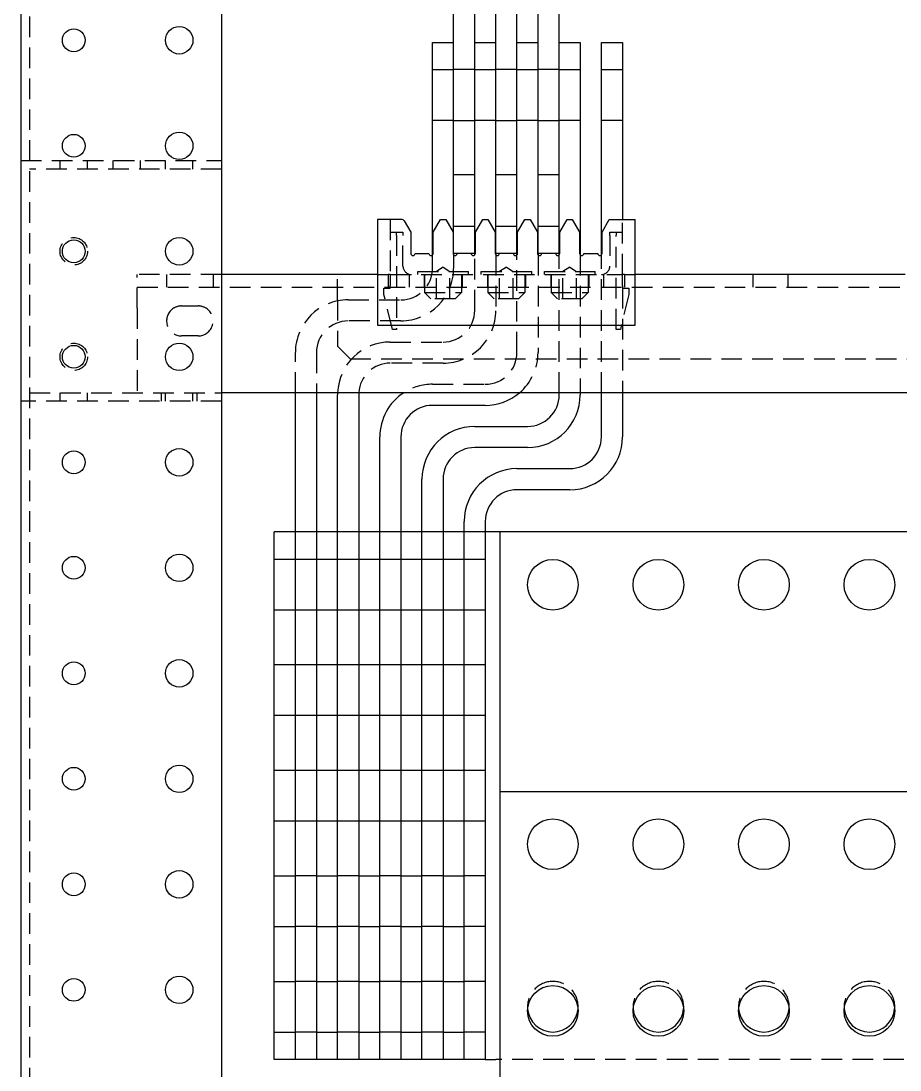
# Model space of a CAD drawing. Header units: millimetres. Extents: x -116965 to 323937, y 291661 to 566926.
# Drawn here: x -22581.3 to -22445.9, y 303244.3 to 303405.9 of the extents above; entities that cross this region are included whole.
import ezdxf

# ---------------------------------------------------------------- set-up
doc = ezdxf.new("R2010")
doc.units = ezdxf.units.MM
doc.linetypes.add('HIDDEN2', pattern=[4.7625, 3.175, -1.5875])
doc.layers.add('ALPHA', color=255, linetype='Continuous')
doc.layers.add('Pointille_Court', color=40, linetype='HIDDEN2', lineweight=25)

msp = doc.modelspace()

# ---------------------------------------------------------------- linework, layer by layer
at = {"layer": 'ALPHA'}
for p, q in [((-22581.298444, 303492.2804), (-22581.298444, 302712.2804)), ((-22550.423444, 303492.2804), (-22550.423444, 302712.2804)), ((-22514.673444, 303370.0804), (-22514.673444, 303451.3304)), ((-22511.423444, 303370.0804), (-22511.423444, 303451.3304)), ((-22508.173444, 303370.0804), (-22508.173444, 303451.3304)), ((-22504.923444, 303370.0804), (-22504.923444, 303451.3304)), ((-22501.673444, 303370.0804), (-22501.673444, 303451.3304)), ((-22498.423444, 303370.0804), (-22498.423444, 303451.3304)), ((-22517.923444, 303369.848303), (-22517.923444, 303402.5804)), ((-22517.923444, 303402.5804), (-22514.673444, 303402.5804)), ((-22511.423444, 303402.5804), (-22508.173444, 303402.5804)), ((-22504.923444, 303402.5804), (-22501.673444, 303402.5804)), ((-22498.423444, 303402.5804), (-22495.173444, 303402.5804)), ((-22495.173444, 303402.5804), (-22495.173444, 303369.848303)), ((-22491.923444, 303369.848303), (-22491.923444, 303402.5804)), ((-22491.923444, 303402.5804), (-22488.673444, 303402.5804)), ((-22488.673444, 303402.5804), (-22488.673444, 303375.2804)), ((-22526.373444, 303375.2804), (-22526.373444, 303359.0304)), ((-22522.584415, 303375.2804), (-22526.373444, 303375.2804)), ((-22522.302957, 303375.1179), (-22521.270944, 303373.3304)), ((-22517.825944, 303373.3304), (-22516.700111, 303375.2804)), ((-22516.700111, 303375.2804), (-22515.896777, 303375.2804)), ((-22515.896777, 303375.2804), (-22514.770944, 303373.3304)), ((-22511.325944, 303373.3304), (-22510.200111, 303375.2804)), ((-22510.200111, 303375.2804), (-22509.396777, 303375.2804)), ((-22509.396777, 303375.2804), (-22508.270944, 303373.3304)), ((-22504.825944, 303373.3304), (-22503.700111, 303375.2804)), ((-22503.700111, 303375.2804), (-22502.896777, 303375.2804)), ((-22502.896777, 303375.2804), (-22501.770944, 303373.3304)), ((-22498.325944, 303373.3304), (-22497.200111, 303375.2804)), ((-22497.200111, 303375.2804), (-22496.396777, 303375.2804)), ((-22496.396777, 303375.2804), (-22495.270944, 303373.3304)), ((-22491.825944, 303373.3304), (-22490.700111, 303375.2804)), ((-22490.700111, 303375.2804), (-22486.723444, 303375.2804)), ((-22486.723444, 303359.0304), (-22486.723444, 303375.2804)), ((-22521.270944, 303373.3304), (-22521.270944, 303370.0804)), ((-22517.825944, 303370.0804), (-22517.825944, 303373.3304)), ((-22514.770944, 303373.3304), (-22514.770944, 303370.0804)), ((-22511.325944, 303370.0804), (-22511.325944, 303373.3304)), ((-22508.270944, 303373.3304), (-22508.270944, 303370.0804)), ((-22504.825944, 303370.0804), (-22504.825944, 303373.3304)), ((-22501.770944, 303373.3304), (-22501.770944, 303370.0804)), ((-22498.325944, 303370.0804), (-22498.325944, 303373.3304)), ((-22495.270944, 303373.3304), (-22495.270944, 303370.0804)), ((-22491.825944, 303370.0804), (-22491.825944, 303373.3304)), ((-22520.620944, 303370.0804), (-22518.475944, 303370.0804)), ((-22514.673444, 303370.0804), (-22514.673444, 303369.848303)), ((-22511.423444, 303370.0804), (-22514.673444, 303370.0804)), ((-22511.423444, 303369.848303), (-22511.423444, 303370.0804)), ((-22508.173444, 303370.0804), (-22508.173444, 303369.848303)), ((-22504.923444, 303370.0804), (-22508.173444, 303370.0804)), ((-22504.923444, 303369.848303), (-22504.923444, 303370.0804)), ((-22501.673444, 303370.0804), (-22501.673444, 303369.848303)), ((-22498.423444, 303370.0804), (-22501.673444, 303370.0804)), ((-22498.423444, 303369.848303), (-22498.423444, 303370.0804)), ((-22494.620944, 303370.0804), (-22492.475944, 303370.0804)), ((-22526.373444, 303366.8304), (-22550.423444, 303366.8304)), ((-22445.123444, 303366.8304), (-22486.723444, 303366.8304)), ((-22526.373444, 303359.0304), (-22486.723444, 303359.0304)), ((-22222.173444, 303348.6304), (-22550.423444, 303348.6304)), ((-22539.048444, 303245.9304), (-22539.048444, 303348.6304)), ((-22535.798444, 303348.6304), (-22535.798444, 303245.9304)), ((-22532.548444, 303245.9304), (-22532.548444, 303348.3054)), ((-22529.298444, 303348.3054), (-22529.298444, 303245.9304)), ((-22498.423444, 303348.3054), (-22498.423444, 303348.6304)), ((-22495.173444, 303348.6304), (-22495.173444, 303348.3054)), ((-22491.923444, 303341.8054), (-22491.923444, 303348.6304)), ((-22488.673444, 303348.6304), (-22488.673444, 303341.8054)), ((-22509.798444, 303346.6804), (-22517.923444, 303346.6804)), ((-22511.423444, 303343.4304), (-22503.298444, 303343.4304)), ((-22526.048444, 303245.9304), (-22526.048444, 303341.8054)), ((-22522.798444, 303341.8054), (-22522.798444, 303245.9304)), ((-22503.298444, 303340.1804), (-22511.423444, 303340.1804)), ((-22504.923444, 303336.9304), (-22496.798444, 303336.9304)), ((-22519.548444, 303245.9304), (-22519.548444, 303335.3054)), ((-22516.298444, 303335.3054), (-22516.298444, 303245.9304)), ((-22496.798444, 303333.6804), (-22504.923444, 303333.6804)), ((-22513.048444, 303245.9304), (-22513.048444, 303328.8054)), ((-22509.798444, 303328.8054), (-22509.798444, 303245.9304)), ((-22542.298444, 303245.9304), (-22542.298444, 303327.1804)), ((-22539.048444, 303327.1804), (-22542.298444, 303327.1804)), ((-22532.548444, 303327.1804), (-22535.798444, 303327.1804)), ((-22526.048444, 303327.1804), (-22529.298444, 303327.1804)), ((-22519.548444, 303327.1804), (-22522.798444, 303327.1804)), ((-22513.048444, 303327.1804), (-22516.298444, 303327.1804)), ((-22508.173444, 303327.1804), (-22509.798444, 303327.1804)), ((-22507.523444, 303327.1804), (-22508.173444, 303327.1804)), ((-22507.523444, 303287.2054), (-22507.523444, 303327.1804)), ((-22256.298444, 303327.1804), (-22507.523444, 303327.1804)), ((-22507.523444, 303287.2054), (-22426.273444, 303287.2054)), ((-22507.523444, 303104.2304), (-22507.523444, 303287.2054)), ((-22539.048444, 303245.9304), (-22542.298444, 303245.9304)), ((-22535.798444, 303245.9304), (-22539.048444, 303245.9304)), ((-22532.548444, 303245.9304), (-22535.798444, 303245.9304)), ((-22529.298444, 303245.9304), (-22532.548444, 303245.9304)), ((-22526.048444, 303245.9304), (-22529.298444, 303245.9304)), ((-22522.798444, 303245.9304), (-22526.048444, 303245.9304)), ((-22519.548444, 303245.9304), (-22522.798444, 303245.9304)), ((-22516.298444, 303245.9304), (-22519.548444, 303245.9304)), ((-22513.048444, 303245.9304), (-22516.298444, 303245.9304)), ((-22509.798444, 303245.9304), (-22513.048444, 303245.9304)), ((-22509.798444, 303245.9304), (-22508.173444, 303245.9304)), ((-22507.523444, 303245.9304), (-22508.173444, 303245.9304))]:
    msp.add_line(p, q, dxfattribs=at)
for centre, radius in [((-22556.923444, 303402.9054), 2.1125), ((-22573.173444, 303402.9054), 1.755), ((-22556.923444, 303386.6554), 2.1125), ((-22573.173444, 303386.6554), 1.755), ((-22556.923444, 303370.4054), 2.1125), ((-22573.173444, 303370.4054), 1.755), ((-22573.173444, 303354.1554), 1.755), ((-22556.923444, 303354.1554), 2.1125), ((-22573.173444, 303337.9054), 1.755), ((-22556.923444, 303337.9054), 2.1125), ((-22573.173444, 303321.6554), 1.755), ((-22556.923444, 303321.6554), 2.1125), ((-22499.398444, 303319.0554), 3.9), ((-22483.148444, 303319.0554), 3.9), ((-22466.898444, 303319.0554), 3.9), ((-22450.648444, 303319.0554), 3.9), ((-22573.173444, 303305.4054), 1.755), ((-22556.923444, 303305.4054), 2.1125), ((-22573.173444, 303289.1554), 1.755), ((-22556.923444, 303289.1554), 2.1125), ((-22499.398444, 303279.0804), 3.9), ((-22483.148444, 303279.0804), 3.9), ((-22466.898444, 303279.0804), 3.9), ((-22450.648444, 303279.0804), 3.9), ((-22573.173444, 303272.9054), 1.755), ((-22556.923444, 303272.9054), 2.1125), ((-22573.173444, 303256.6554), 1.755), ((-22556.923444, 303256.6554), 2.1125), ((-22499.398444, 303253.4054), 3.9), ((-22483.148444, 303253.4054), 3.9), ((-22466.898444, 303253.4054), 3.9), ((-22450.648444, 303253.4054), 3.9)]:
    msp.add_circle(centre, radius, dxfattribs=at)
for centre, radius, start, end in [((-22522.584415, 303374.9554), 0.325, 30, 90), ((-22520.945944, 303370.0804), 0.325, 180, 0), ((-22518.150944, 303370.0804), 0.325, 180, 0), ((-22514.445944, 303370.0804), 0.325, 180, 0), ((-22511.650944, 303370.0804), 0.325, 180, 0), ((-22507.945944, 303370.0804), 0.325, 180, 0), ((-22505.150944, 303370.0804), 0.325, 180, 0), ((-22501.445944, 303370.0804), 0.325, 180, 0), ((-22498.650944, 303370.0804), 0.325, 180, 0), ((-22494.945944, 303370.0804), 0.325, 180, 0), ((-22492.150944, 303370.0804), 0.325, 180, 0), ((-22524.423444, 303348.3054), 8.125, 177.70755723, 180), ((-22524.423444, 303348.3054), 4.875, 176.17744627, 180), ((-22517.923444, 303341.8054), 8.125, 122.85988038, 180), ((-22509.798444, 303354.8054), 8.125, 270, 310.53580211), ((-22503.298444, 303348.3054), 4.875, 270, 0), ((-22503.298444, 303348.3054), 8.125, 270, 0), ((-22517.923444, 303341.8054), 4.875, 90, 180), ((-22511.423444, 303335.3054), 8.125, 90, 180), ((-22496.798444, 303341.8054), 4.875, 270, 0), ((-22496.798444, 303341.8054), 8.125, 270, 0), ((-22511.423444, 303335.3054), 4.875, 90, 180), ((-22504.923444, 303328.8054), 8.125, 90, 180), ((-22504.923444, 303328.8054), 4.875, 90, 180), ((-22499.398444, 303254.0554), 3.9, 184.78019185, 355.21980815), ((-22483.148444, 303254.0554), 3.9, 184.78019185, 355.21980815), ((-22466.898444, 303254.0554), 3.9, 184.78019185, 355.21980815), ((-22450.648444, 303254.0554), 3.9, 184.78019185, 355.21980815)]:
    msp.add_arc(centre, radius, start, end, dxfattribs=at)
at = {"layer": 'Pointille_Court'}
for p, q in [((-22579.998444, 303492.2804), (-22579.998444, 302712.2804)), ((-22514.673444, 303398.3554), (-22517.923444, 303398.3554)), ((-22511.423444, 303398.4204), (-22514.673444, 303398.4204)), ((-22508.173444, 303398.3554), (-22511.423444, 303398.3554)), ((-22504.923444, 303398.4204), (-22508.173444, 303398.4204)), ((-22501.673444, 303398.3554), (-22504.923444, 303398.3554)), ((-22498.423444, 303398.4204), (-22501.673444, 303398.4204)), ((-22495.173444, 303398.3554), (-22498.423444, 303398.3554)), ((-22488.673444, 303398.3554), (-22491.923444, 303398.3554)), ((-22514.673444, 303390.5554), (-22517.923444, 303390.5554)), ((-22511.423444, 303390.4904), (-22514.673444, 303390.4904)), ((-22508.173444, 303390.5554), (-22511.423444, 303390.5554)), ((-22504.923444, 303390.4904), (-22508.173444, 303390.4904)), ((-22501.673444, 303390.5554), (-22504.923444, 303390.5554)), ((-22498.423444, 303390.4904), (-22501.673444, 303390.4904)), ((-22495.173444, 303390.5554), (-22498.423444, 303390.5554)), ((-22488.673444, 303390.5554), (-22491.923444, 303390.5554)), ((-22581.298444, 303384.3804), (-22550.423444, 303384.3804)), ((-22575.285944, 303383.0804), (-22575.285944, 303384.3804)), ((-22571.060944, 303383.0804), (-22571.060944, 303384.3804)), ((-22567.160944, 303384.3804), (-22567.160944, 303383.0804)), ((-22562.935944, 303384.3804), (-22562.935944, 303383.0804)), ((-22559.035944, 303383.0804), (-22559.035944, 303384.3804)), ((-22554.810944, 303383.0804), (-22554.810944, 303384.3804)), ((-22550.423444, 303383.0804), (-22579.998444, 303383.0804)), ((-22511.423444, 303382.1704), (-22514.673444, 303382.1704)), ((-22504.923444, 303382.1704), (-22508.173444, 303382.1704)), ((-22498.423444, 303382.1704), (-22501.673444, 303382.1704)), ((-22524.423444, 303375.2804), (-22524.423444, 303366.8304)), ((-22511.423444, 303374.2404), (-22514.673444, 303374.2404)), ((-22504.923444, 303374.2404), (-22508.173444, 303374.2404)), ((-22498.423444, 303374.2404), (-22501.673444, 303374.2404)), ((-22488.673444, 303366.8304), (-22488.673444, 303375.2804)), ((-22524.423444, 303373.3304), (-22522.473444, 303373.3304)), ((-22523.448444, 303372.864075), (-22523.448444, 303373.3304)), ((-22523.448444, 303372.864075), (-22523.448444, 303358.3804)), ((-22522.473444, 303373.3304), (-22522.473444, 303372.859913)), ((-22522.473444, 303368.1304), (-22522.473444, 303372.859913)), ((-22490.623444, 303372.859913), (-22490.623444, 303373.3304)), ((-22490.623444, 303373.3304), (-22488.673444, 303373.3304)), ((-22490.623444, 303372.859913), (-22490.623444, 303368.1304)), ((-22489.648444, 303373.3304), (-22489.648444, 303372.870258)), ((-22489.648444, 303358.3804), (-22489.648444, 303372.870258)), ((-22517.923444, 303367.8054), (-22517.923444, 303369.848303)), ((-22514.673444, 303369.848303), (-22514.673444, 303367.8054)), ((-22511.423444, 303361.3054), (-22511.423444, 303369.848303)), ((-22508.173444, 303369.848303), (-22508.173444, 303361.3054)), ((-22504.923444, 303354.8054), (-22504.923444, 303369.848303)), ((-22501.673444, 303369.848303), (-22501.673444, 303354.8054)), ((-22498.423444, 303348.6304), (-22498.423444, 303369.848303)), ((-22495.173444, 303369.848303), (-22495.173444, 303348.6304)), ((-22491.923444, 303348.6304), (-22491.923444, 303369.848303)), ((-22516.298444, 303367.942795), (-22517.338444, 303367.3179)), ((-22516.298444, 303367.942795), (-22515.258444, 303367.3179)), ((-22506.548444, 303367.942795), (-22507.588444, 303367.3179)), ((-22506.548444, 303367.942795), (-22505.508444, 303367.3179)), ((-22496.798444, 303367.942795), (-22497.838444, 303367.3179)), ((-22496.798444, 303367.942795), (-22495.758444, 303367.3179)), ((-22550.423444, 303366.8304), (-22563.423444, 303366.8304)), ((-22563.423444, 303361.6304), (-22563.423444, 303366.8304)), ((-22558.905944, 303366.8304), (-22558.905944, 303364.8804)), ((-22551.690944, 303366.8304), (-22551.690944, 303364.8804)), ((-22532.548444, 303362.9304), (-22532.548444, 303366.8304)), ((-22526.373444, 303366.8304), (-22524.748444, 303366.8304)), ((-22524.725469, 303366.8304), (-22524.748444, 303366.8304)), ((-22524.748444, 303366.8304), (-22524.748444, 303364.8804)), ((-22524.423444, 303366.8304), (-22524.725469, 303366.8304)), ((-22524.423444, 303366.8304), (-22524.423444, 303365.08423)), ((-22524.423444, 303366.8304), (-22488.673444, 303366.8304)), ((-22521.498444, 303366.8304), (-22521.498444, 303364.8804)), ((-22520.198444, 303367.3179), (-22512.398444, 303367.3179)), ((-22520.198444, 303366.8304), (-22520.198444, 303367.3179)), ((-22519.223444, 303366.8304), (-22519.223444, 303364.8804)), ((-22519.158444, 303366.8304), (-22519.158444, 303364.0679)), ((-22517.338444, 303363.0929), (-22517.338444, 303366.8304)), ((-22515.258444, 303363.0929), (-22515.258444, 303366.8304)), ((-22513.438444, 303366.8304), (-22513.438444, 303364.0679)), ((-22513.373444, 303366.8304), (-22513.373444, 303364.8804)), ((-22512.398444, 303366.8304), (-22512.398444, 303367.3179)), ((-22510.448444, 303366.8304), (-22510.448444, 303367.3179)), ((-22510.448444, 303367.3179), (-22502.648444, 303367.3179)), ((-22509.473444, 303366.8304), (-22509.473444, 303364.8804)), ((-22509.408444, 303366.8304), (-22509.408444, 303364.0679)), ((-22507.588444, 303363.0929), (-22507.588444, 303366.8304)), ((-22505.508444, 303363.0929), (-22505.508444, 303366.8304)), ((-22503.688444, 303366.8304), (-22503.688444, 303364.0679)), ((-22503.623444, 303366.8304), (-22503.623444, 303364.8804)), ((-22502.648444, 303366.8304), (-22502.648444, 303367.3179)), ((-22500.698444, 303366.8304), (-22500.698444, 303367.3179)), ((-22500.698444, 303367.3179), (-22492.898444, 303367.3179)), ((-22499.723444, 303366.8304), (-22499.723444, 303364.8804)), ((-22499.658444, 303366.8304), (-22499.658444, 303364.0679)), ((-22497.838444, 303363.0929), (-22497.838444, 303366.8304)), ((-22495.758444, 303363.0929), (-22495.758444, 303366.8304)), ((-22493.938444, 303366.8304), (-22493.938444, 303364.0679)), ((-22493.873444, 303366.8304), (-22493.873444, 303364.8804)), ((-22492.898444, 303366.8304), (-22492.898444, 303367.3179)), ((-22491.598444, 303366.8304), (-22491.598444, 303364.8804)), ((-22488.371418, 303366.8304), (-22488.673444, 303366.8304)), ((-22488.673444, 303365.08423), (-22488.673444, 303366.8304)), ((-22488.348444, 303366.8304), (-22488.371418, 303366.8304)), ((-22488.348444, 303366.8304), (-22488.348444, 303364.8804)), ((-22488.348444, 303366.8304), (-22486.723444, 303366.8304)), ((-22468.620944, 303366.8304), (-22468.620944, 303364.8804)), ((-22463.225944, 303366.8304), (-22463.225944, 303364.8804)), ((-22563.423444, 303364.8804), (-22209.173444, 303364.8804)), ((-22525.398444, 303364.7504), (-22524.423444, 303364.7504)), ((-22525.398444, 303363.7754), (-22525.398444, 303364.7504)), ((-22524.423444, 303364.7504), (-22524.423444, 303365.08423)), ((-22488.673444, 303365.08423), (-22488.673444, 303364.7504)), ((-22488.673444, 303364.7504), (-22488.673444, 303348.6304)), ((-22488.673444, 303364.7504), (-22487.698444, 303364.7504)), ((-22487.698444, 303364.7504), (-22487.698444, 303363.7754)), ((-22532.548444, 303362.9304), (-22532.548444, 303355.7804)), ((-22530.923444, 303362.9304), (-22522.798444, 303362.9304)), ((-22524.098444, 303358.3804), (-22525.398444, 303363.7754)), ((-22519.158444, 303364.0679), (-22513.438444, 303364.0679)), ((-22518.183444, 303363.0929), (-22519.158444, 303364.0679)), ((-22514.413444, 303363.0929), (-22518.183444, 303363.0929)), ((-22514.413444, 303363.0929), (-22513.438444, 303364.0679)), ((-22509.408444, 303364.0679), (-22503.688444, 303364.0679)), ((-22508.433444, 303363.0929), (-22509.408444, 303364.0679)), ((-22504.663444, 303363.0929), (-22508.433444, 303363.0929)), ((-22504.663444, 303363.0929), (-22503.688444, 303364.0679)), ((-22499.658444, 303364.0679), (-22493.938444, 303364.0679)), ((-22498.683444, 303363.0929), (-22499.658444, 303364.0679)), ((-22494.913444, 303363.0929), (-22498.683444, 303363.0929)), ((-22494.913444, 303363.0929), (-22493.938444, 303364.0679)), ((-22487.698444, 303363.7754), (-22488.998444, 303358.3804)), ((-22563.423444, 303361.6304), (-22563.423444, 303348.6304)), ((-22556.565944, 303361.9879), (-22554.030944, 303361.9879)), ((-22522.798444, 303359.6804), (-22530.923444, 303359.6804)), ((-22523.448444, 303358.3804), (-22524.098444, 303358.3804)), ((-22488.998444, 303358.3804), (-22489.648444, 303358.3804)), ((-22554.030944, 303357.3729), (-22556.565944, 303357.3729)), ((-22524.423444, 303356.4304), (-22516.298444, 303356.4304)), ((-22539.048444, 303348.6304), (-22539.048444, 303354.8054)), ((-22535.798444, 303354.8054), (-22535.798444, 303348.6304)), ((-22530.598444, 303353.8304), (-22532.548444, 303355.7804)), ((-22530.598444, 303353.8304), (-22238.748444, 303353.8304)), ((-22516.298444, 303353.1804), (-22524.423444, 303353.1804)), ((-22517.923444, 303349.9304), (-22509.798444, 303349.9304)), ((-22579.998444, 303348.6304), (-22550.423444, 303348.6304)), ((-22575.285944, 303347.3304), (-22575.285944, 303348.6304)), ((-22571.060944, 303347.3304), (-22571.060944, 303348.6304)), ((-22559.653444, 303347.3304), (-22559.653444, 303348.6304)), ((-22559.035944, 303347.3304), (-22559.035944, 303348.6304)), ((-22554.810944, 303347.3304), (-22554.810944, 303348.6304)), ((-22554.193444, 303347.3304), (-22554.193444, 303348.6304)), ((-22550.423444, 303347.3304), (-22581.298444, 303347.3304)), ((-22535.798444, 303327.1804), (-22539.048444, 303327.1804)), ((-22529.298444, 303327.1804), (-22532.548444, 303327.1804)), ((-22522.798444, 303327.1804), (-22526.048444, 303327.1804)), ((-22516.298444, 303327.1804), (-22519.548444, 303327.1804)), ((-22509.798444, 303327.1804), (-22513.048444, 303327.1804)), ((-22539.048444, 303322.9554), (-22542.298444, 303322.9554)), ((-22535.798444, 303322.9554), (-22539.048444, 303322.9554)), ((-22532.548444, 303322.9554), (-22535.798444, 303322.9554)), ((-22529.298444, 303322.9554), (-22532.548444, 303322.9554)), ((-22526.048444, 303322.9554), (-22529.298444, 303322.9554)), ((-22522.798444, 303322.9554), (-22526.048444, 303322.9554)), ((-22519.548444, 303322.9554), (-22522.798444, 303322.9554)), ((-22516.298444, 303322.9554), (-22519.548444, 303322.9554)), ((-22513.048444, 303322.9554), (-22516.298444, 303322.9554)), ((-22509.798444, 303322.9554), (-22513.048444, 303322.9554)), ((-22539.048444, 303315.1554), (-22542.298444, 303315.1554)), ((-22535.798444, 303315.1554), (-22539.048444, 303315.1554)), ((-22532.548444, 303315.1554), (-22535.798444, 303315.1554)), ((-22529.298444, 303315.1554), (-22532.548444, 303315.1554)), ((-22526.048444, 303315.1554), (-22529.298444, 303315.1554)), ((-22522.798444, 303315.1554), (-22526.048444, 303315.1554)), ((-22519.548444, 303315.1554), (-22522.798444, 303315.1554)), ((-22516.298444, 303315.1554), (-22519.548444, 303315.1554)), ((-22513.048444, 303315.1554), (-22516.298444, 303315.1554)), ((-22509.798444, 303315.1554), (-22513.048444, 303315.1554)), ((-22539.048444, 303306.7054), (-22542.298444, 303306.7054)), ((-22535.798444, 303306.7054), (-22539.048444, 303306.7054)), ((-22532.548444, 303306.7054), (-22535.798444, 303306.7054)), ((-22529.298444, 303306.7054), (-22532.548444, 303306.7054)), ((-22526.048444, 303306.7054), (-22529.298444, 303306.7054)), ((-22522.798444, 303306.7054), (-22526.048444, 303306.7054)), ((-22519.548444, 303306.7054), (-22522.798444, 303306.7054)), ((-22516.298444, 303306.7054), (-22519.548444, 303306.7054)), ((-22513.048444, 303306.7054), (-22516.298444, 303306.7054)), ((-22509.798444, 303306.7054), (-22513.048444, 303306.7054)), ((-22539.048444, 303298.9054), (-22542.298444, 303298.9054)), ((-22535.798444, 303298.9054), (-22539.048444, 303298.9054)), ((-22532.548444, 303298.9054), (-22535.798444, 303298.9054)), ((-22529.298444, 303298.9054), (-22532.548444, 303298.9054)), ((-22526.048444, 303298.9054), (-22529.298444, 303298.9054)), ((-22522.798444, 303298.9054), (-22526.048444, 303298.9054)), ((-22519.548444, 303298.9054), (-22522.798444, 303298.9054)), ((-22516.298444, 303298.9054), (-22519.548444, 303298.9054)), ((-22513.048444, 303298.9054), (-22516.298444, 303298.9054)), ((-22509.798444, 303298.9054), (-22513.048444, 303298.9054)), ((-22539.048444, 303290.4554), (-22542.298444, 303290.4554)), ((-22535.798444, 303290.4554), (-22539.048444, 303290.4554)), ((-22532.548444, 303290.4554), (-22535.798444, 303290.4554)), ((-22529.298444, 303290.4554), (-22532.548444, 303290.4554)), ((-22526.048444, 303290.4554), (-22529.298444, 303290.4554)), ((-22522.798444, 303290.4554), (-22526.048444, 303290.4554)), ((-22519.548444, 303290.4554), (-22522.798444, 303290.4554)), ((-22516.298444, 303290.4554), (-22519.548444, 303290.4554)), ((-22513.048444, 303290.4554), (-22516.298444, 303290.4554)), ((-22509.798444, 303290.4554), (-22513.048444, 303290.4554)), ((-22539.048444, 303282.6554), (-22542.298444, 303282.6554)), ((-22535.798444, 303282.6554), (-22539.048444, 303282.6554)), ((-22532.548444, 303282.6554), (-22535.798444, 303282.6554)), ((-22529.298444, 303282.6554), (-22532.548444, 303282.6554)), ((-22526.048444, 303282.6554), (-22529.298444, 303282.6554)), ((-22522.798444, 303282.6554), (-22526.048444, 303282.6554)), ((-22519.548444, 303282.6554), (-22522.798444, 303282.6554)), ((-22516.298444, 303282.6554), (-22519.548444, 303282.6554)), ((-22513.048444, 303282.6554), (-22516.298444, 303282.6554)), ((-22509.798444, 303282.6554), (-22513.048444, 303282.6554)), ((-22542.298444, 303274.2054), (-22539.048444, 303274.2054)), ((-22535.798444, 303274.2054), (-22539.048444, 303274.2054)), ((-22535.798444, 303274.2054), (-22532.548444, 303274.2054)), ((-22529.298444, 303274.2054), (-22532.548444, 303274.2054)), ((-22529.298444, 303274.2054), (-22526.048444, 303274.2054)), ((-22522.798444, 303274.2054), (-22526.048444, 303274.2054)), ((-22522.798444, 303274.2054), (-22519.548444, 303274.2054)), ((-22516.298444, 303274.2054), (-22519.548444, 303274.2054)), ((-22516.298444, 303274.2054), (-22513.048444, 303274.2054)), ((-22509.798444, 303274.2054), (-22513.048444, 303274.2054)), ((-22542.298444, 303266.4054), (-22539.048444, 303266.4054)), ((-22535.798444, 303266.4054), (-22539.048444, 303266.4054)), ((-22535.798444, 303266.4054), (-22532.548444, 303266.4054)), ((-22529.298444, 303266.4054), (-22532.548444, 303266.4054)), ((-22529.298444, 303266.4054), (-22526.048444, 303266.4054)), ((-22522.798444, 303266.4054), (-22526.048444, 303266.4054)), ((-22522.798444, 303266.4054), (-22519.548444, 303266.4054)), ((-22516.298444, 303266.4054), (-22519.548444, 303266.4054)), ((-22516.298444, 303266.4054), (-22513.048444, 303266.4054)), ((-22509.798444, 303266.4054), (-22513.048444, 303266.4054)), ((-22542.298444, 303257.9554), (-22539.048444, 303257.9554)), ((-22535.798444, 303257.9554), (-22539.048444, 303257.9554)), ((-22535.798444, 303257.9554), (-22532.548444, 303257.9554)), ((-22529.298444, 303257.9554), (-22532.548444, 303257.9554)), ((-22529.298444, 303257.9554), (-22526.048444, 303257.9554)), ((-22522.798444, 303257.9554), (-22526.048444, 303257.9554)), ((-22522.798444, 303257.9554), (-22519.548444, 303257.9554)), ((-22516.298444, 303257.9554), (-22519.548444, 303257.9554)), ((-22516.298444, 303257.9554), (-22513.048444, 303257.9554)), ((-22509.798444, 303257.9554), (-22513.048444, 303257.9554)), ((-22542.298444, 303250.1554), (-22539.048444, 303250.1554)), ((-22535.798444, 303250.1554), (-22539.048444, 303250.1554)), ((-22535.798444, 303250.1554), (-22532.548444, 303250.1554)), ((-22529.298444, 303250.1554), (-22532.548444, 303250.1554)), ((-22529.298444, 303250.1554), (-22526.048444, 303250.1554)), ((-22522.798444, 303250.1554), (-22526.048444, 303250.1554)), ((-22522.798444, 303250.1554), (-22519.548444, 303250.1554)), ((-22516.298444, 303250.1554), (-22519.548444, 303250.1554)), ((-22516.298444, 303250.1554), (-22513.048444, 303250.1554)), ((-22509.798444, 303250.1554), (-22513.048444, 303250.1554)), ((-22426.273444, 303245.9304), (-22507.523444, 303245.9304))]:
    msp.add_line(p, q, dxfattribs=at)
for centre in [(-22573.173444, 303370.4054), (-22573.173444, 303354.1554)]:
    msp.add_circle(centre, 2.1125, dxfattribs=at)
for centre, radius, start, end in [((-22522.798444, 303367.8054), 4.875, 270, 0), ((-22522.798444, 303367.8054), 8.125, 270, 0), ((-22521.173444, 303368.1304), 1.3, 180, 182), ((-22521.173444, 303368.1304), 1.3, 182, 270), ((-22491.923444, 303368.1304), 1.3, 270, 358), ((-22491.923444, 303368.1304), 1.3, 358, 0), ((-22530.923444, 303354.8054), 8.125, 90, 180), ((-22556.565944, 303359.6804), 2.3075, 122.32051815, 270), ((-22556.565687, 303359.679513), 2.308386, 90.0063729, 122.31414525), ((-22554.0312, 303359.679513), 2.308386, 57.68585475, 89.9936271), ((-22554.030944, 303359.6804), 2.3075, 270, 57.67948185), ((-22516.298444, 303361.3054), 4.875, 270, 0), ((-22516.298444, 303361.3054), 8.125, 270, 0), ((-22530.923444, 303354.8054), 4.875, 90, 180), ((-22524.423444, 303348.3054), 8.125, 90, 177.70755723), ((-22509.798444, 303354.8054), 4.875, 270, 0), ((-22509.798444, 303354.8054), 8.125, 310.53580211, 0), ((-22524.423444, 303348.3054), 4.875, 90, 176.17744627), ((-22517.923444, 303341.8054), 8.125, 90, 122.85988038), ((-22499.398444, 303254.0554), 3.9, 90, 184.78019185), ((-22499.398444, 303254.0554), 3.9, 355.21980815, 90), ((-22483.148444, 303254.0554), 3.9, 90, 184.78019185), ((-22483.148444, 303254.0554), 3.9, 355.21980815, 90), ((-22466.898444, 303254.0554), 3.9, 90, 184.78019185), ((-22466.898444, 303254.0554), 3.9, 355.21980815, 90), ((-22450.648444, 303254.0554), 3.9, 90, 184.78019185), ((-22450.648444, 303254.0554), 3.9, 355.21980815, 90)]:
    msp.add_arc(centre, radius, start, end, dxfattribs=at)

doc.saveas('drawing.dxf')
